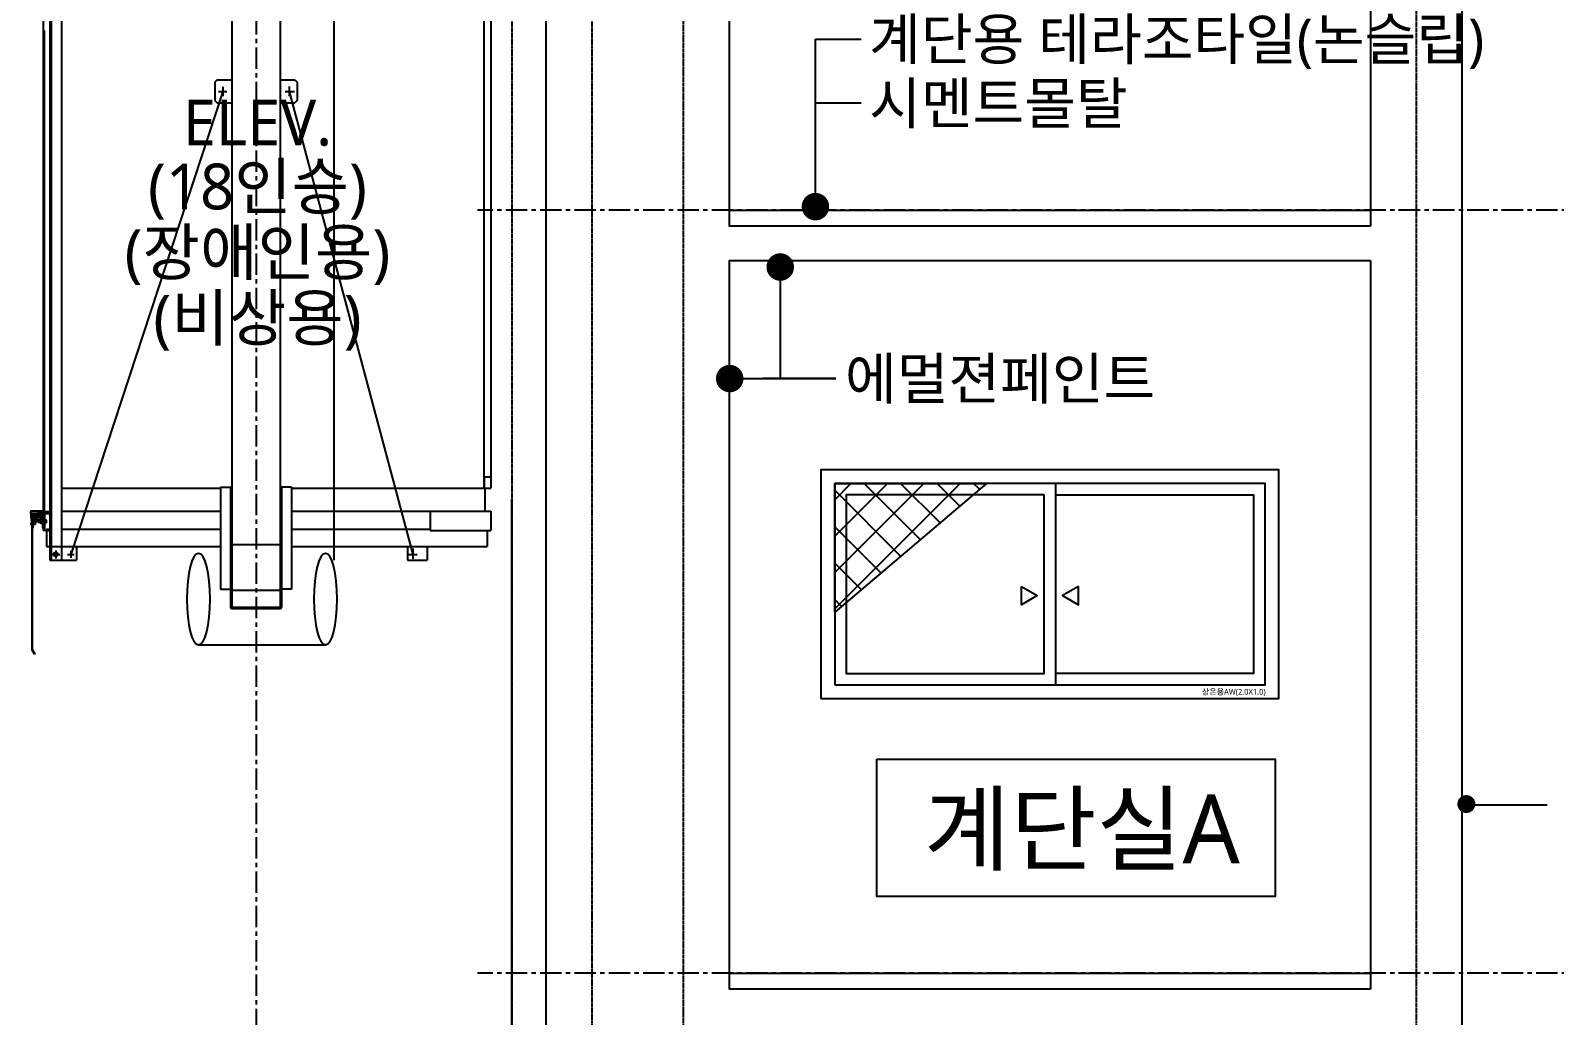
# Model space of a CAD drawing. Header units: millimetres. Extents: x -65167 to 413267, y -17142 to 66587.
# Drawn here: x 358000 to 364656, y 30793 to 35097 of the extents above; entities that cross this region are included whole.
import ezdxf
from ezdxf.enums import TextEntityAlignment as Align

# ---------------------------------------------------------------- set-up
doc = ezdxf.new("R2010")
doc.units = ezdxf.units.MM
doc.header["$LTSCALE"] = 75
doc.header["$MEASUREMENT"] = 0
doc.linetypes.add('CEN', pattern=[62, 60, -1, 0, -1])
doc.linetypes.add('CENTER', pattern=[2, 1.25, -0.25, 0.25, -0.25])
doc.layers.get('0').update_dxf_attribs({"linetype": 'CONTINUOUS'})
doc.layers.get('Defpoints').update_dxf_attribs({"color": 171, "linetype": 'CONTINUOUS'})
for name, color, linetype in [('A-ETC-9', 9, 'CONTINUOUS'), ('A-SYM', 7, 'CONTINUOUS'), ('CEN', 1, 'CEN'), ('CEN(ST)', 1, 'CENTER'), ('CON', 2, 'CONTINUOUS'), ('ELEV', 253, 'CONTINUOUS'), ('FIN', 8, 'CONTINUOUS'), ('hatch', 8, 'CONTINUOUS'), ('LED', 7, 'CONTINUOUS'), ('NDIM', 7, 'CONTINUOUS'), ('TEXT(MIN)', 7, 'CONTINUOUS'), ('TEXT(노트)', 7, 'CONTINUOUS'), ('TEXT(실명)', 3, 'CONTINUOUS'), ('WID', 4, 'CONTINUOUS'), ('WIN-G', 252, 'CONTINUOUS')]:
    doc.layers.add(name, color=color, linetype=linetype)
doc.styles.add('CGS', font='cgse', dxfattribs={"bigfont": 'cgs'})
doc.styles.add('나눔바른고딕', font='NanumBarunGothic.ttf')
doc.dimstyles.new('NDIM 1200', dxfattribs={"dimscale": 75, "dimtxt": 3, "dimasz": 1, "dimexe": 2, "dimexo": 2, "dimgap": 1, "dimtad": 1, "dimdec": 0, "dimdsep": 46, "dimtxsty": 'CGS', "dimblk": 'DOT0', "dimcen": 1, "dimdle": 8, "dimclrd": 256, "dimclre": 256, "dimclrt": 256, "dimadec": 0, "dimazin": 0, "dimtfac": 1, "dimtdec": 0, "dimtix": 1, "dimtmove": 2, "dimatfit": 3, "dimldrblk": 'DOT0', "dimfxl": 1, "dimtolj": 1, "dimtzin": 0, "dimlwd": -1, "dimlwe": -1, "dimarcsym": 0})

# ---------------------------------------------------------------- blocks, each defined once
blk = doc.blocks.new('A$C52140DF3')
at = {"layer": 'ELEV'}
for p, q in [((832.6, 2983.7, 0), (832.6, -382.1, 0)), ((1042.6, 2986.9, 0), (1042.6, -382.1, 0)), ((37.6, 2759.9, 0), (37.6, -177.1, 0)), ((43.6, 2759.9, 0), (43.6, -177.1, 0)), ((87.6, 2759.9, 0), (87.6, -177.1, 0)), ((1277.6, 2759.9, 0), (1277.6, -177.1, 0)), ((1932.6, 2536.9, 0), (1932.6, 136.9, 0)), ((1962.6, 2486.9, 0), (1962.6, 1201, 0)), ((7.6, 2306.7, 0), (7.6, 37.2, 0)), ((12.6, 2136.9, 0), (12.6, 35.3, 0)), ((792.6, 1870.9, 0), (128.8, -152.1, 0)), ((767.6, 1920.9, 0), (757.6, 1910.9, 0)), ((757.6, 1910.9, 0), (757.6, 1830.9, 0)), ((767.6, 1920.9, 0), (832.6, 1920.9, 0)), ((774.1, 1870.9, 0), (810.5, 1870.9, 0)), ((792.6, 1890.4, 0), (792.6, 1849.6, 0)), ((1042.6, 1920.9, 0), (1107.6, 1920.9, 0)), ((1064.8, 1870.9, 0), (1105, 1870.9, 0)), ((1082.6, 1891.7, 0), (1082.6, 1850.2, 0)), ((1082.6, 1870.9, 0), (1623.1, -152.1, 0)), ((1107.6, 1920.9, 0), (1117.6, 1910.9, 0)), ((1117.6, 1910.9, 0), (1117.6, 1830.9, 0)), ((757.6, 1830.9, 0), (767.6, 1820.9, 0)), ((767.6, 1820.9, 0), (832.6, 1820.9, 0)), ((1042.6, 1820.9, 0), (1107.6, 1820.9, 0)), ((1117.6, 1830.9, 0), (1107.6, 1820.9, 0)), ((1962.6, 1201, 0), (1962.6, 186.9, 0)), ((1962.6, 1201, 0), (1962.6, 186.9, 0)), ((1932.6, 1197.9, 0), (1932.6, 136.9, 0)), ((1932.6, 314, 0), (1932.6, 136.9, 0)), ((1932.6, 314, 0), (1932.6, 136.9, 0)), ((87.6, 136.9, 0), (782.6, 136.9, 0)), ((782.6, 140.9, 0), (782.6, -304.1, 0)), ((782.6, 140.9, 0), (832.6, 140.9, 0)), ((826.6, 140.9, 0), (826.6, -383.1, 0)), ((1092.6, 140.9, 0), (1042.6, 140.9, 0)), ((1048.6, 140.9, 0), (1048.6, -383.1, 0)), ((1092.6, 140.9, 0), (1092.6, -304.1, 0)), ((1092.6, 136.9, 0), (1582.9, 136.9, 0)), ((1582.9, 136.9, 0), (1962.6, 136.9, 0)), ((1934.2, 186.9, 0), (1934.2, 136.9, 0)), ((1934.2, 186.9, 0), (1934.2, 136.9, 0)), ((1934.2, 186.9, 0), (1962.6, 186.9, 0)), ((1937.6, 186.9, 0), (1962.6, 186.9, 0)), ((1937.6, 136.9, 0), (1937.6, 36.9, 0)), ((1937.6, 136.9, 0), (1937.6, 134.6, 0)), ((1937.6, 136.9, 0), (1937.6, 134.6, 0)), ((1962.6, 186.9, 0), (1962.6, 136.9, 0)), ((1962.6, 186.9, 0), (1962.6, 136.9, 0)), ((-47.4, 33.9, 0), (-45, -1.3, 0)), ((-36.2, 36.9, 0), (-44.4, 36.9, 0)), ((-41.4, 24.9, 0), (-41.4, 18.9, 0)), ((-28.9, 11.9, 0), (-41.4, 11.9, 0)), ((-41.4, 11.9, 0), (-41.4, -3.1, 0)), ((-40.4, 7.9, 0), (-40.4, -15.6, 0)), ((-19.4, 26.9, 0), (-39.4, 26.9, 0)), ((-37.4, 16.9, 0), (-39.4, 16.9, 0)), ((-37.2, 7.7, 0), (-37.2, -38.1, 0)), ((-36, 35.9, 0), (-36.2, 36.9, 0)), ((-36.2, 8.7, 0), (3.4, 8.7, 0)), ((-34.8, 35.9, 0), (-36, 35.9, 0)), ((-35.4, 37.3, 0), (-35.4, 34.6, 0)), ((-35.4, 20.9, 0), (-35.4, 18.9, 0)), ((-34.7, 36.9, 0), (-34.8, 35.9, 0)), ((-24.2, 36.9, 0), (-34.7, 36.9, 0)), ((-32.4, 21.9, 0), (-34.4, 21.9, 0)), ((-32.1, 8.7, 0), (-32.1, 5.1, 0)), ((-32.1, 7.1, 0), (-16.7, 7.1, 0)), ((-32.1, 5.1, 0), (-16.7, 5.1, 0)), ((-31.4, 20.9, 0), (-31.4, 16.9, 0)), ((-28.9, 16.9, 0), (-31.4, 16.9, 0)), ((-31.4, 0.3, 0), (-31.4, 5.1, 0)), ((-31.3, 20.6, 0), (-31.3, 16.9, 0)), ((-17.5, 16.9, 0), (-31.3, 16.9, 0)), ((-19.2, 22.4, 0), (-29.6, 22.4, 0)), ((-28.9, 16.9, 0), (-19.9, 16.9, 0)), ((-28.9, 16.9, 0), (-28.9, 8.7, 0)), ((-28.4, 16.9, 0), (-28.4, 8.7, 0)), ((-27.2, 13.9, 0), (-28.4, 15.1, 0)), ((-20.4, 13.9, 0), (-28.4, 13.9, 0)), ((-27.9, 20.6, 0), (-27.9, 16.9, 0)), ((-27.9, 0.3, 0), (-27.9, 5.1, 0)), ((-27.2, 8.7, 0), (-27.2, 13.9, 0)), ((-25.7, 5.1, 0), (-22.9, 7.1, 0)), ((-24.4, 25.2, 0), (-24.4, -12.9, 0)), ((-24, 35.9, 0), (-24.2, 36.9, 0)), ((-22.8, 35.9, 0), (-24, 35.9, 0)), ((-23.4, 37.3, 0), (-23.4, 34.6, 0)), ((-22.7, 36.9, 0), (-22.8, 35.9, 0)), ((-14.4, 36.9, 0), (-22.7, 36.9, 0)), ((7.6, 37.2, 0), (-22.4, 37.2, 0)), ((-20.4, 15.1, 0), (-21.6, 13.9, 0)), ((-21.6, 8.7, 0), (-21.6, 13.9, 0)), ((-20.9, 20.6, 0), (-20.9, 16.9, 0)), ((-20.9, 0.3, 0), (-20.9, 5.1, 0)), ((-20.4, 16.9, 0), (-20.4, 8.7, 0)), ((-19.9, 16.9, 0), (-19.9, 8.7, 0)), ((-17.4, 16.9, 0), (-19.9, 16.9, 0)), ((3.6, 11.9, 0), (-19.9, 11.9, 0)), ((-17.5, 20.6, 0), (-17.5, 16.9, 0)), ((-17.5, 0.2, 0), (-17.5, 5.1, 0)), ((-17.4, 24.9, 0), (-17.4, 16.9, 0)), ((-16.7, 8.7, 0), (-16.7, 5.1, 0)), ((-13.4, 35.9, 0), (-14.4, 36.9, 0)), ((-13.4, 35.9, 0), (-13.4, 17.9, 0)), ((-2.4, 16.9, 0), (-12.4, 16.9, 0)), ((-7.4, 34.9, 0), (-7.4, 9.9, 0)), ((-0.4, 36.9, 0), (-1.4, 35.9, 0)), ((-1.4, 35.9, 0), (-1.4, 17.9, 0)), ((1.8, 36.9, 0), (-0.4, 36.9, 0)), ((0.8, 1.3, 0), (0.8, -17.1, 0)), ((4.4, 1.3, 0), (0.8, 1.3, 0)), ((2, 35.9, 0), (1.8, 36.9, 0)), ((3.2, 35.9, 0), (2, 35.9, 0)), ((2.6, 37.3, 0), (2.6, 34.6, 0)), ((2.6, 29.9, 0), (2.6, 11.9, 0)), ((2.8, 1.3, 0), (2.8, -17.1, 0)), ((3.3, 36.9, 0), (3.2, 35.9, 0)), ((12.6, 36.9, 0), (3.3, 36.9, 0)), ((4.4, 7.7, 0), (4.4, -38.1, 0)), ((4.4, 1.3, 0), (4.4, -17.1, 0)), ((7.6, 31.9, 0), (4.6, 31.9, 0)), ((7.6, 31.9, 0), (7.6, -48.1, 0)), ((7.6, 31.9, 0), (37.6, 31.9, 0)), ((7.6, -38.1, 0), (7.6, 0.5, 0)), ((12.6, 33.9, 0), (9.6, 33.9, 0)), ((12.6, 36.9, 0), (12.6, 33.9, 0)), ((12.6, 35.1, 0), (37.6, 35.1, 0)), ((12.6, 33.9, 0), (12.6, 31.9, 0)), ((13.6, 19.9, 0), (13.6, -40.1, 0)), ((19.6, 25.9, 0), (37.6, 25.9, 0)), ((87.6, 36.9, 0), (782.6, 36.9, 0)), ((1092.6, 36.9, 0), (1596.8, 36.9, 0)), ((1596.8, 36.9, 0), (1962.6, 36.9, 0)), ((1697.6, 35.1, 0), (1697.6, -48.1, 0)), ((1962.6, 36.9, 0), (1962.6, -48.1, 0)), ((-23.3, -18.1, 0), (-47.3, -18.1, 0)), ((-45.1, -14, 0), (-45.5, -14.4, 0)), ((-45.5, -14.4, 0), (-45.5, -14.9, 0)), ((-45.5, -14.7, 0), (-45.5, -21.6, 0)), ((-45.5, -14.9, 0), (-45.1, -15.4, 0)), ((-45.5, -21.4, 0), (-45.1, -20.9, 0)), ((-45.5, -21.8, 0), (-45.5, -21.4, 0)), ((-45.1, -22.3, 0), (-45.5, -21.8, 0)), ((-44.4, -13.5, 0), (-45.1, -14, 0)), ((-45.1, -15.4, 0), (-44.4, -15.8, 0)), ((-45.1, -20.9, 0), (-44.4, -20.4, 0)), ((-44.4, -22.7, 0), (-45.1, -22.3, 0)), ((-44.4, -13.5, 0), (-42, -13.5, 0)), ((-44.4, -15.8, 0), (-42, -15.8, 0)), ((-44.4, -20.4, 0), (-42, -20.4, 0)), ((-44.4, -22.7, 0), (-42, -22.7, 0)), ((-41.4, -3.1, 0), (-43, -3.1, 0)), ((-42, -8.1, 0), (-42, -567.4, 0)), ((-42, -8.1, 0), (-42, -38.1, 0)), ((-40.4, -8.1, 0), (-42, -8.1, 0)), ((-42, -13.5, 0), (-42, -22.7, 0)), ((-37.2, -15.1, 0), (-42, -15.1, 0)), ((-42, -15.6, 0), (-37.2, -15.6, 0)), ((-42, -20.6, 0), (-37.2, -20.6, 0)), ((-37.2, -21.1, 0), (-42, -21.1, 0)), ((-40.5, -15.6, 0), (-40.5, -20.6, 0)), ((-40.4, -8.1, 0), (-40.4, -567.4, 0)), ((-40.4, -20.6, 0), (-40.4, -38.1, 0)), ((-40.4, -38.1, 0), (-37.2, -38.1, 0)), ((-37.2, -12.9, 0), (-35.4, -12.9, 0)), ((-37.2, -22.7, 0), (-37.2, -13.5, 0)), ((-37.2, -23.3, 0), (-35.4, -23.3, 0)), ((-36.4, -23.3, 0), (-36.4, -12.9, 0)), ((-35.4, -18.7, 0), (-36.4, -17.3, 0)), ((-35.4, -12.9, 0), (-35.4, -23.3, 0)), ((-33.1, -13.5, 0), (-35.4, -13.5, 0)), ((-35.4, -22.7, 0), (-35.4, -13.5, 0)), ((-35.4, -22.1, 0), (-35.4, -14, 0)), ((-33.1, -15.8, 0), (-35.4, -15.8, 0)), ((-33.1, -20.4, 0), (-35.4, -20.4, 0)), ((-33.1, -22.7, 0), (-35.4, -22.7, 0)), ((-31.9, -14.7, 0), (-31.9, -21.6, 0)), ((-31.9, -15.6, 0), (-27.8, -15.6, 0)), ((-31.9, -16.4, 0), (-27, -16.4, 0)), ((-31.9, -19.8, 0), (-27, -19.8, 0)), ((-31.9, -20.6, 0), (-27.8, -20.6, 0)), ((-19.2, -1.4, 0), (-29.6, -1.4, 0)), ((-19.2, -1.4, 0), (-29.6, -1.4, 0)), ((-28.4, -1.4, 0), (-28.4, -6.9, 0)), ((-20.4, -6.9, 0), (-28.4, -6.9, 0)), ((-27.2, -8.1, 0), (-28.4, -6.9, 0)), ((-27.8, -15.6, 0), (-27.8, -20.6, 0)), ((-27.8, -15.6, 0), (-27, -16.4, 0)), ((-27.8, -20.6, 0), (-27, -19.8, 0)), ((-27.2, -8.1, 0), (-27.2, -1.4, 0)), ((-21.6, -8.1, 0), (-27.2, -8.1, 0)), ((-27, -16.4, 0), (-27, -19.8, 0)), ((-21.6, -8.1, 0), (-21.6, -1.4, 0)), ((-20.4, -6.9, 0), (-21.6, -8.1, 0)), ((-20.4, -1.4, 0), (-20.4, -6.9, 0)), ((-14.8, -8.1, 0), (24.6, -8.1, 0)), ((-14.8, -8.1, 0), (24.6, -8.1, 0)), ((-13.4, -3.1, 0), (-14.4, -4.1, 0)), ((-14.4, -4.1, 0), (-14.4, -12.1, 0)), ((-6.2, -4.1, 0), (-14.4, -4.1, 0)), ((-13.4, -13.1, 0), (-14.4, -12.1, 0)), ((-6.2, -12.1, 0), (-14.4, -12.1, 0)), ((-13.4, -3.1, 0), (-13.4, -13.1, 0)), ((-6.2, -3.1, 0), (-13.4, -3.1, 0)), ((-6.2, -13.1, 0), (-13.4, -13.1, 0)), ((-6.2, -2.1, 0), (-6.2, -14.2, 0)), ((-5.6, -0.9, 0), (-6.1, -1.7, 0)), ((-6.1, -1.7, 0), (-6.1, -2.5, 0)), ((-6.1, -2.5, 0), (-5.6, -3.3, 0)), ((-6.1, -13.8, 0), (-5.6, -13, 0)), ((-6.1, -14.6, 0), (-6.1, -13.8, 0)), ((-5.6, -15.4, 0), (-6.1, -14.6, 0)), ((-4.4, 0, 0), (-5.6, -0.9, 0)), ((-5.6, -3.3, 0), (-4.4, -4.1, 0)), ((-5.6, -13, 0), (-4.4, -12.2, 0)), ((-4.4, -16.2, 0), (-5.6, -15.4, 0)), ((-4.4, 0, 0), (0.8, 0, 0)), ((-4.4, -4.1, 0), (0.8, -4.1, 0)), ((-4.4, -12.2, 0), (0.8, -12.2, 0)), ((-4.4, -16.2, 0), (0.8, -16.2, 0)), ((0.8, 0, 0), (0.8, -16.2, 0)), ((0.8, -6.9, 0), (2.8, -9.7, 0)), ((4.4, -17.1, 0), (0.8, -17.1, 0)), ((4.4, -2.6, 0), (13.6, -2.6, 0)), ((13.6, -3.1, 0), (4.4, -3.1, 0)), ((13.6, -13.1, 0), (4.4, -13.1, 0)), ((4.4, -13.6, 0), (13.6, -13.6, 0)), ((4.4, -38.1, 0), (7.6, -38.1, 0)), ((7.6, -43.1, 0), (10.6, -43.1, 0)), ((22.6, -48.1, 0), (7.6, -48.1, 0)), ((13.6, 0, 0), (13.6, -16.2, 0)), ((18.8, 0, 0), (13.6, 0, 0)), ((18.8, -4.1, 0), (13.6, -4.1, 0)), ((18.8, -12.2, 0), (13.6, -12.2, 0)), ((18.8, -16.2, 0), (13.6, -16.2, 0)), ((18.8, 0, 0), (19.7, -0.3, 0)), ((19.7, -3.8, 0), (18.8, -4.1, 0)), ((19.7, -12.4, 0), (18.8, -12.2, 0)), ((18.8, -16.2, 0), (19.7, -15.9, 0)), ((19.7, -0.3, 0), (20.3, -1.1, 0)), ((20.3, -3.1, 0), (19.7, -3.8, 0)), ((20.3, -13.2, 0), (19.7, -12.4, 0)), ((19.7, -15.9, 0), (20.3, -15.2, 0)), ((20.3, -1.1, 0), (20.6, -2.1, 0)), ((20.6, -2.1, 0), (20.3, -3.1, 0)), ((20.6, -14.2, 0), (20.3, -13.2, 0)), ((20.3, -15.2, 0), (20.6, -14.2, 0)), ((20.6, -2.1, 0), (20.6, -14.2, 0)), ((22.6, -42.1, 0), (22.6, -117.1, 0)), ((22.6, -42.1, 0), (37.6, -42.1, 0)), ((22.6, -48.1, 0), (37.6, -48.1, 0)), ((87.6, -42.1, 0), (782.6, -42.1, 0)), ((1092.6, -42.1, 0), (1607.7, -42.1, 0)), ((1607.7, -42.1, 0), (1697.4, -42.1, 0)), ((1697.6, -48.1, 0), (1962.6, -48.1, 0)), ((1947.6, -48.1, 0), (1947.6, -117.1, 0)), ((22.6, -117.1, 0), (153.8, -117.1, 0)), ((153.8, -117.1, 0), (153.8, -177.1, 0)), ((153.8, -117.1, 0), (782.6, -117.1, 0)), ((832.6, -109.1, 0), (1042.6, -109.1, 0)), ((1092.6, -117.1, 0), (1618.1, -117.1, 0)), ((1599.6, -117.1, 0), (1599.6, -177.1, 0)), ((1618.1, -117.1, 0), (1947.6, -117.1, 0)), ((1623.1, -126.5, 0), (1623.1, -171.8, 0)), ((1684.6, -117.1, 0), (1684.6, -177.1, 0)), ((37.6, -177.1, 0), (87.6, -177.1, 0)), ((40.6, -177.1, 0), (153.8, -177.1, 0)), ((44.1, -152.1, 0), (80.8, -152.1, 0)), ((62.6, -134.9, 0), (62.6, -170.6, 0)), ((114, -152.1, 0), (143.5, -152.1, 0)), ((128.8, -137.4, 0), (128.8, -166.9, 0)), ((1599.6, -177.1, 0), (1626.4, -177.1, 0)), ((1604.7, -152.1, 0), (1641.4, -152.1, 0)), ((1626.4, -177.1, 0), (1684.6, -177.1, 0)), ((782.6, -304.1, 0), (832.6, -304.1, 0)), ((835.8, -309.1, 0), (1039.4, -309.1, 0)), ((1092.6, -304.1, 0), (1042.6, -304.1, 0)), ((832.6, -389.1, 0), (1042.6, -389.1, 0)), ((833.6, -383.1, 0), (1041.6, -383.1, 0)), ((-41.7, -568.7, 0), (-30.5, -588.1, 0)), ((-40.3, -567.9, 0), (-29.1, -587.3, 0)), ((-29.1, -587.3, 0), (-30.5, -588.1, 0)), ((686.3, -547.8, 0), (1241.2, -547.8, 0))]:
    blk.add_line(p, q, dxfattribs=at)
blk.add_circle((62.6, -152.1, 0), 9, dxfattribs=at)
for centre, radius, start, end in [((-44.4, 33.9, 0), 3, 90, 180), ((-39.4, 24.9, 0), 2, 90, 180), ((-39.4, 18.9, 0), 2, 180, 270), ((-36.4, 7.9, 0), 4, 90, 180), ((-37.4, 18.9, 0), 2, 270, 0), ((-36.2, 7.7, 0), 1, 90, 180), ((-34.4, 20.9, 0), 1, 90, 180), ((-32.4, 20.9, 0), 1, 0, 90), ((-29.6, 20.6, 0), 1.73, 0, 180), ((-24.4, 18, 0), 4.33, 36.8699, 143.1301), ((-24.4, 2.9, 0), 4.33, 216.8699, 323.1301), ((-19.2, 0.3, 0), 1.73, 180, 0), ((-19.4, 24.9, 0), 2, 0, 90), ((-12.4, 17.9, 0), 1, 180, 270), ((-2.4, 17.9, 0), 1, 270, 0), ((4.6, 29.9, 0), 2, 90, 180), ((3.4, 7.7, 0), 1, 0, 90), ((3.6, 7.9, 0), 4, 0, 90), ((9.6, 31.9, 0), 2, 90, 180), ((19.6, 19.9, 0), 6, 90, 180), ((-42.6, -18.1, 0), 2.89, 126.8699, 233.1301), ((-43, -1.1, 0), 2, 183.86546, 270), ((-33.1, -14.7, 0), 1.15, 270, 90), ((-34.8, -18.1, 0), 2.89, 306.8699, 53.1301), ((-0.7, -8.1, 0), 5.49, 132.56272, 227.43728), ((10.6, -40.1, 0), 3, 270, 0), ((15.1, -8.1, 0), 5.49, 312.56272, 47.43728), ((835.8, -305.9, 0), 3.2, 180, 270), ((1039.4, -305.9, 0), 3.2, 270, 0), ((832.6, -383.1, 0), 6, 180, 270), ((833.6, -382.1, 0), 1, 180, 270), ((1041.6, -382.1, 0), 1, 270, 0), ((1042.6, -383.1, 0), 6, 270, 0), ((-39.4, -567.4, 0), 2.6, 180, 210), ((-39.4, -567.4, 0), 1, 180, 210)]:
    blk.add_arc(centre, radius, start, end, dxfattribs=at)
at = {"layer": 'ELEV', "extrusion": (0, 0, -1)}
for centre, radius, start, end in [((29.6, 0.3, 0), 1.73, 180, 0), ((19.2, 20.6, 0), 1.73, 0, 180), ((33.1, -21.6, 0), 1.15, 90, 270)]:
    blk.add_arc(centre, radius, start, end, dxfattribs=at)
for centre in [(686.3, -347.8, 0), (1241.2, -347.8, 0)]:
    blk.add_ellipse(centre, major_axis=(0, -200), ratio=0.255029, dxfattribs=at)
blk = doc.blocks.new('DOT0')
blk.add_line((-3, 0), (3, 0))
at = {"color": 6}
blk.add_circle((0, 0), 0.75, dxfattribs=at)
blk = doc.blocks.new('AW(2.0X1.0)')
at = {"ltscale": 1000}
blk.add_wipeout([(887455, -28823.2), (889455, -28823.2), (889455, -27823.2), (887455, -27823.2)], dxfattribs=at).dxf.layer = 'WID'
at = {"layer": 'WID', "ltscale": 1000}
blk.add_line((888480, -27883.2), (888480, -28763.2), dxfattribs=at)
for points in [[(887455, -28823.2), (889455, -28823.2), (889455, -27823.2), (887455, -27823.2)], [(887515, -28763.2), (889395, -28763.2), (889395, -27883.2), (887515, -27883.2)]]:
    blk.add_lwpolyline(points, close=True, dxfattribs=at)
at = {"layer": 'WIN-G'}
for points in [[(888430, -27933.2), (887565, -27933.2), (887565, -28713.2), (888430, -28713.2)], [(888330.7, -28333.2), (888400, -28373.2), (888330.7, -28413.2)], [(888579.3, -28333.2), (888510, -28373.2), (888579.3, -28413.2)]]:
    blk.add_lwpolyline(points, close=True, dxfattribs=at)
blk.add_lwpolyline([(888480, -27933.2), (889345, -27933.2), (889345, -28713.2), (888480, -28713.2)], dxfattribs=at)
at = {"layer": 'Defpoints', "style": '나눔바른고딕'}
blk.add_text('상온용AW(2.0X1.0)', height=25, dxfattribs=at).set_placement((889119, -28806.4))
blk = doc.blocks.new('A$C2DB153E7')
at = {"layer": 'hatch'}
h = blk.add_hatch(dxfattribs=at)
h.set_pattern_fill('_USER', color=252, scale=112.5, angle=45, double=1, pattern_type=0)
h.set_pattern_definition([(45, (-5906.34, -13786.88), (-79.5495, 79.5495), []), (135, (-5906.34, -13786.88), (-79.5495, -79.5495), [])])
h.paths.add_polyline_path([(662.5, 0), (0, -562.5), (0, 0)])
at = {"layer": 'hatch', "color": 252}
blk.add_lwpolyline([(662.5, 0), (0, -562.5), (0, 0)], close=True, dxfattribs=at)

msp = doc.modelspace()

# ---------------------------------------------------------------- hatches: boundary and pattern name
at = {"layer": 'LED', "ltscale": 10000}
h = msp.add_hatch(color=256, dxfattribs=at)
h.dxf.hatch_style = 1
edge = h.paths.add_edge_path()
edge.add_arc((364271.2, 31717.3), 39.3, -180, 180)

# ---------------------------------------------------------------- linework, layer by layer
at = {"ltscale": 10000}
msp.add_lwpolyline([(361696.8, 31913.8), (363436.2, 31913.8), (363436.2, 31313.8), (361696.8, 31313.8)], close=True, dxfattribs=at)
at = {"layer": 'A-SYM', "const_width": 30}
msp.add_lwpolyline([(364272.7, 31729.1, -1), (364272.7, 31699.1, -1)], format="xyb", close=True, dxfattribs=at)
at = {"layer": 'A-SYM'}
msp.add_lwpolyline([(364272.7, 31714.1), (364624.7, 31714.1)], dxfattribs=at)
at = {"layer": 'CEN', "ltscale": 10000}
msp.add_line((360102.3, 13405.9), (360102.3, 33051), dxfattribs=at)
at = {"layer": 'CEN(ST)', "ltscale": 0.1}
for p, q in [((360102.3, 52264.1), (360102.3, 29311.7)), ((360452.3, 52264.1), (360452.3, 13405.9)), ((360852.3, 13405.9), (360852.3, 52264.1)), ((364052.3, 52264.1), (364052.3, 13405.9))]:
    msp.add_line(p, q, dxfattribs=at)
at = {"layer": 'CEN(ST)'}
for p, q in [((358984.9, 50473.2, 0), (358984.9, 16311.7)), ((367369.2, 34311.7), (359952.3, 34311.7)), ((367369.2, 30978.4), (359952.3, 30978.4))]:
    msp.add_line(p, q, dxfattribs=at)
at = {"layer": 'CON', "ltscale": 1000}
for p, q in [((360252.3, 16211.7), (360252.3, 50485.6)), ((363852.3, 37425), (363852.3, 34241.7)), ((363852.3, 34091.7), (363852.3, 30908.4))]:
    msp.add_line(p, q, dxfattribs=at)
at = {"layer": 'CON', "ltscale": 0.1}
msp.add_line((364252.3, 29311.7), (364252.3, 50495.6), dxfattribs=at)
at = {"layer": 'CON', "ltscale": 1000}
for points in [[(363852.3, 34241.7), (361052.3, 34241.7), (361052.3, 37425)], [(363852.3, 30908.4), (361052.3, 30908.4), (361052.3, 34091.7), (363852.3, 34091.7)]]:
    msp.add_lwpolyline(points, dxfattribs=at)
at = {"layer": 'FIN', "ltscale": 10000}
for p, q in [((361052.3, 34311.7), (363852.3, 34311.7)), ((361052.3, 30978.4), (363852.3, 30978.4))]:
    msp.add_line(p, q, dxfattribs=at)
at = {"layer": 'NDIM', "ltscale": 10000}
msp.add_line((361628.2, 34779.4), (361428.2, 34779.4), dxfattribs=at)

# ---------------------------------------------------------------- block references
at = {"layer": 'A-ETC-9'}
msp.add_blockref('A$C52140DF3', (358047.3, 32960.5), dxfattribs=at)

# ---------------------------------------------------------------- texts
at = {"layer": 'TEXT(MIN)', "style": '나눔바른고딕'}
for s, p in [('계단용 테라조타일(논슬립)', (361662.9, 35059.4)), ('시멘트몰탈', (361662.9, 34779.4)), ('에멀젼페인트', (361557.4, 33576.4))]:
    msp.add_text(s, height=180, dxfattribs=at).set_placement(p, align=Align.MIDDLE_LEFT)
at = {"layer": 'TEXT(노트)', "style": '나눔바른고딕'}
for s, p in [('ELEV.', (358991.3, 34692.9, 0)), ('(18인승)', (358991.3, 34406.2, 0)), ('(장애인용)', (358991.3, 34119.5, 0)), ('(비상용)', (358991.3, 33832.9, 0))]:
    msp.add_text(s, height=200, dxfattribs=at).set_placement(p, align=Align.MIDDLE)
at = {"layer": 'TEXT(실명)', "style": '나눔바른고딕'}
msp.add_text('계단실A', height=300, dxfattribs=at).set_placement((362592.1, 31612), align=Align.MIDDLE)

# ---------------------------------------------------------------- leaders
at = {"layer": 'NDIM', "ltscale": 10000}
for points in [[(361428.2, 34327.6), (361428.2, 35059.4), (361628.2, 35059.4)], [(361274.6, 34063.8), (361274.6, 33576.4), (361481.7, 33576.4)], [(361053.8, 33576.4), (361517.9, 33576.4), (361199.6, 33576.4)]]:
    msp.add_leader(points, dimstyle='NDIM 1200', override={"dimscale": 120, "dimasz": 1, "dimgap": 1, "dimtad": 0, "dimldrblk": 'Dot'}, dxfattribs=at)

# ---------------------------------------------------------------- next in the draw order: block references
msp.add_blockref('AW(2.0X1.0)', (-526002.7, 61001.6))

# ---------------------------------------------------------------- next in the draw order: block references
at = {"ltscale": 0.1}
msp.add_blockref('A$C2DB153E7', (361512.3, 33118.4), dxfattribs=at)

doc.saveas('drawing.dxf')
